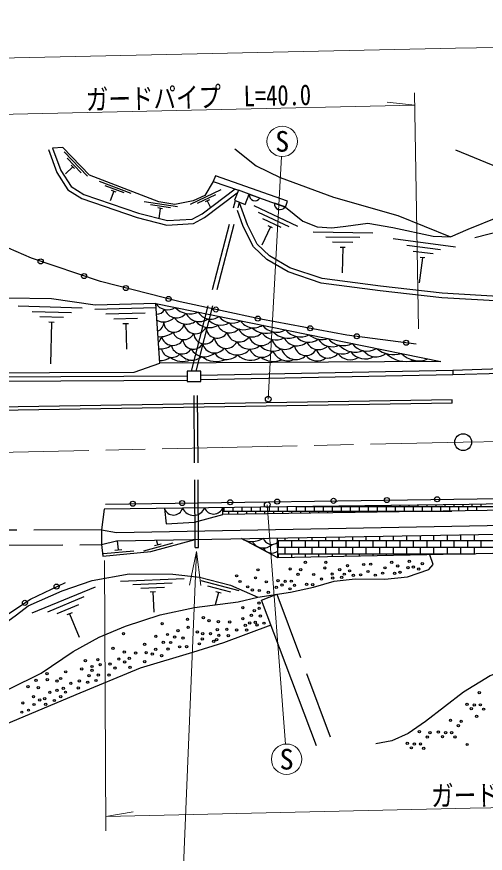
# Model space of a CAD drawing. Units: millimetres at full size, sheet at 1:1000; details may follow other scales. Extents: x 40000 to 680000, y 20000 to 380000.
# Drawn here: x 231185 to 272755, y 246428 to 320696 of the extents above; entities that cross this region are included whole.
import ezdxf
from ezdxf.enums import TextEntityAlignment as Align

# ---------------------------------------------------------------- set-up
doc = ezdxf.new("R2010")
doc.units = ezdxf.units.MM
doc.header["$LTSCALE"] = 1000
doc.linetypes.add('CHAIN', pattern=[18.5, 12, -1.5, 3.5, -1.5])
doc.linetypes.add('DASHED', pattern=[7.5, 6, -1.5])
for name, color, linetype, lineweight in [('M-BGD', 7, 'Continuous', 25), ('M-BMK', 2, 'CHAIN', 13), ('M-BMK-SRVR', 3, 'Continuous', 25), ('M-STR-HTXT', 7, 'Continuous', 13), ('M-STR-STRC', 7, 'Continuous', 25)]:
    doc.layers.add(name, color=color, linetype=linetype, lineweight=lineweight)
doc.styles.add('ＭＳ ゴシック', font='')
doc.styles.get('ＭＳ ゴシック').set_extended_font_data('MS Gothic')

# ---------------------------------------------------------------- blocks, each defined once
blk = doc.blocks.new('open_arrow')
at = {"color": 0, "linetype": 'Continuous', "lineweight": -2}
blk.add_lwpolyline([(7.5, 1.25), (0, 0), (7.5, -1.25)], dxfattribs=at)

msp = doc.modelspace()

# ---------------------------------------------------------------- linework, layer by layer
at = {"layer": 'M-BGD'}
for p, q in [((237459, 306536), (235385, 308704)), ((236914, 306845), (235670, 308146)), ((236307, 307219), (236017, 307523)), ((236162, 307371), (235512, 306749)), ((241329, 305003), (238529, 306079)), ((240704, 305050), (239024, 305696)), ((239996, 305130), (239604, 305280)), ((249290, 305316), (246586, 304017)), ((239800, 305205), (239477, 304365)), ((248827, 304894), (247205, 304115)), ((252756, 304602), (251821, 304931)), ((245460, 303822), (242493, 304260)), ((244841, 303732), (243060, 303994)), ((248283, 304433), (247905, 304251)), ((248094, 304342), (248372, 303765)), ((252208, 303931), (256095, 302107)), ((254993, 303816), (254058, 304144)), ((244132, 303654), (243716, 303716)), ((243924, 303685), (243793, 302797)), ((255356, 302056), (252641, 303330)), ((254660, 301985), (253031, 302749)), ((271830, 301082), (277276, 302484)), ((253693, 302041), (252928, 300412)), ((253883, 301952), (253503, 302130)), ((257478, 301603), (262776, 301519)), ((261620, 301087), (258620, 301135)), ((264585, 301003), (270127, 300282)), ((261013, 300647), (259213, 300675)), ((260316, 300208), (259896, 300215)), ((260106, 300211), (260070, 297961)), ((268785, 300003), (265810, 300390)), ((268132, 299634), (266347, 299866)), ((267182, 299304), (266892, 297073)), ((267390, 299277), (266974, 299331)), ((236978, 294836), (231313, 294993)), ((243540, 294849), (238103, 294703)), ((236049, 294412), (232550, 294509)), ((242583, 294373), (239084, 294279)), ((235337, 293981), (233238, 294040)), ((234520, 293554), (234030, 293567)), ((234275, 293561), (234170, 289880)), ((241895, 293905), (239796, 293848)), ((241103, 293433), (240613, 293420)), ((240858, 293426), (240918, 291177)), ((269871, 289300), (247528, 288855)), ((269871, 289300), (269883, 288900)), ((219020, 288271), (246312, 288424)), ((219024, 288671), (246312, 288824)), ((269883, 288900), (247528, 288455)), ((269819, 286675), (220268, 285894)), ((269823, 286375), (269819, 286675)), ((269823, 286375), (220273, 285594)), ((249476, 276492), (249468, 277114)), ((249600, 276800), (249600, 277116)), ((250400, 276800), (250400, 277126)), ((251200, 276800), (251200, 277137)), ((252000, 276800), (252000, 277147)), ((252800, 276800), (252800, 277158)), ((253600, 276800), (253600, 277169)), ((254400, 276800), (254400, 277179)), ((255200, 276800), (255200, 277190)), ((255947, 277200), (296198, 277200)), ((256000, 276800), (256000, 277200)), ((256400, 277200), (256400, 277206)), ((256800, 276800), (256800, 277200)), ((257200, 277200), (257200, 277217)), ((257600, 276800), (257600, 277200)), ((258000, 277200), (258000, 277227)), ((258400, 276800), (258400, 277200)), ((258800, 277200), (258800, 277238)), ((259200, 276800), (259200, 277200)), ((259600, 277200), (259600, 277249)), ((260000, 276800), (260000, 277200)), ((260400, 277200), (260400, 277259)), ((260800, 276800), (260800, 277200)), ((261200, 277200), (261200, 277270)), ((261600, 276800), (261600, 277200)), ((262000, 277200), (262000, 277281)), ((262400, 276800), (262400, 277200)), ((262800, 277200), (262800, 277291)), ((263200, 276800), (263200, 277200)), ((263600, 277200), (263600, 277302)), ((264000, 276800), (264000, 277200)), ((264400, 277200), (264400, 277312)), ((264800, 276800), (264800, 277200)), ((265200, 277200), (265200, 277323)), ((265600, 276800), (265600, 277200)), ((266000, 277200), (266000, 277334)), ((266400, 276800), (266400, 277200)), ((266800, 277200), (266800, 277344)), ((267200, 276800), (267200, 277200)), ((267600, 277200), (267600, 277355)), ((268000, 276800), (268000, 277200)), ((268400, 277200), (268400, 277366)), ((268800, 276800), (268800, 277200)), ((269200, 277200), (269200, 277376)), ((269600, 276800), (269600, 277200)), ((270000, 277200), (270000, 277387)), ((270400, 276809), (270400, 277200)), ((270800, 277200), (270800, 277398)), ((271200, 276821), (271200, 277200)), ((271600, 277200), (271600, 277410)), ((272000, 276833), (272000, 277200)), ((272400, 277200), (272400, 277426)), ((249472, 276800), (269800, 276800)), ((250000, 276500), (250000, 276800)), ((250800, 276512), (250800, 276800)), ((251600, 276524), (251600, 276800)), ((252400, 276536), (252400, 276800)), ((253200, 276548), (253200, 276800)), ((254000, 276561), (254000, 276800)), ((254800, 276573), (254800, 276800)), ((255600, 276585), (255600, 276800)), ((256400, 276597), (256400, 276800)), ((257200, 276609), (257200, 276800)), ((258000, 276621), (258000, 276800)), ((258800, 276633), (258800, 276800)), ((259600, 276645), (259600, 276800)), ((260400, 276658), (260400, 276800)), ((261200, 276670), (261200, 276800)), ((262000, 276682), (262000, 276800)), ((262800, 276694), (262800, 276800)), ((263600, 276706), (263600, 276800)), ((264400, 276718), (264400, 276800)), ((265200, 276730), (265200, 276800)), ((266000, 276742), (266000, 276800)), ((266800, 276755), (266800, 276800)), ((267600, 276767), (267600, 276800)), ((268400, 276779), (268400, 276800)), ((269200, 276791), (269200, 276800)), ((240210, 273373), (240134, 274170)), ((243704, 273828), (243596, 274230)), ((254354, 272647), (251113, 274360)), ((254322, 274200), (326246, 274200)), ((254400, 273600), (254400, 274200)), ((255000, 274200), (255000, 274427)), ((255600, 273600), (255600, 274200)), ((256200, 274200), (256200, 274448)), ((256800, 273600), (256800, 274200)), ((257400, 274200), (257400, 274469)), ((258000, 273600), (258000, 274200)), ((258600, 274200), (258600, 274490)), ((259200, 273600), (259200, 274200)), ((259800, 274200), (259800, 274511)), ((260400, 273600), (260400, 274200)), ((261000, 274200), (261000, 274531)), ((261600, 273600), (261600, 274200)), ((262200, 274200), (262200, 274552)), ((262800, 273600), (262800, 274200)), ((263400, 274200), (263400, 274573)), ((264000, 273600), (264000, 274200)), ((264600, 274200), (264600, 274594)), ((265200, 273600), (265200, 274200)), ((265800, 274200), (265800, 274614)), ((266400, 273600), (266400, 274200)), ((267000, 274200), (267000, 274635)), ((267600, 273600), (267600, 274200)), ((268200, 274200), (268200, 274656)), ((268800, 273600), (268800, 274200)), ((269400, 274200), (269400, 274677)), ((270000, 273600), (270000, 274200)), ((270600, 274200), (270600, 274698)), ((271200, 273600), (271200, 274200)), ((271800, 274200), (271800, 274718)), ((272400, 273600), (272400, 274200)), ((239896, 273343), (240523, 273402)), ((242455, 273274), (245062, 273976)), ((243400, 273746), (244008, 273910)), ((247024, 273582), (247324, 273584)), ((254332, 273600), (301608, 273600)), ((255000, 273000), (255000, 273600)), ((256200, 273000), (256200, 273600)), ((257400, 273000), (257400, 273600)), ((258600, 273000), (258600, 273600)), ((259800, 273000), (259800, 273600)), ((261000, 273000), (261000, 273600)), ((262200, 273000), (262200, 273600)), ((263400, 273000), (263400, 273600)), ((264600, 273000), (264600, 273600)), ((265800, 273000), (265800, 273600)), ((267000, 273000), (267000, 273600)), ((268200, 273000), (268200, 273600)), ((269400, 273000), (269400, 273600)), ((270600, 273000), (270600, 273600)), ((271800, 273000), (271800, 273600)), ((238885, 273036), (241573, 273291)), ((254342, 273000), (271848, 273000)), ((254400, 272648), (254400, 273000)), ((255600, 272672), (255600, 273000)), ((256800, 272697), (256800, 273000)), ((258000, 272721), (258000, 273000)), ((259200, 272745), (259200, 273000)), ((260400, 272769), (260400, 273000)), ((261600, 272793), (261600, 273000)), ((262800, 272818), (262800, 273000)), ((264000, 272842), (264000, 273000)), ((265200, 272866), (265200, 273000)), ((266400, 272890), (266400, 273000)), ((267600, 272914), (267600, 273000)), ((268800, 272939), (268800, 273000)), ((270000, 272963), (270000, 273000)), ((271200, 272987), (271200, 273000)), ((240385, 270587), (246050, 270821)), ((244981, 270416), (241484, 270272)), ((250928, 269717), (247543, 270607)), ((232542, 267762), (238166, 270091)), ((244297, 270028), (242199, 269941)), ((243507, 269635), (243018, 269614)), ((243263, 269625), (243337, 267826)), ((250175, 269605), (248144, 270139)), ((249320, 269519), (248846, 269644)), ((237143, 269180), (233909, 267841)), ((249083, 269582), (248795, 268489)), ((236669, 268497), (234728, 267693)), ((236097, 267773), (235644, 267585)), ((235871, 267679), (236731, 265600))]:
    msp.add_line(p, q, dxfattribs=at)
at = {"layer": 'M-BGD', "linetype": 'DASHED'}
for p, q in [((246686, 289216), (250587, 304378)), ((247099, 289216), (250962, 304231)), ((281663, 289645), (269871, 289300)), ((281663, 289245), (269883, 288900)), ((247024, 273582), (246920, 288320)), ((247324, 273584), (247220, 288320)), ((238693, 275131), (229347, 275101)), ((229275, 273778), (238693, 273836)), ((254274, 269418), (259320, 255906))]:
    msp.add_line(p, q, dxfattribs=at)
at = {"layer": 'M-BGD'}
for points in [[(248627, 306076), (247860, 304829), (246837, 304337), (245219, 304040), (243789, 304251), (237631, 306616), (235280, 309074), (234371, 309042)], [(234371, 309042), (235104, 307032), (236000, 305625), (237146, 304928), (241990, 303261), (244556, 302601), (246748, 302725), (247625, 303201), (250554, 305413)], [(250545, 308958), (252436, 307460), (254564, 306416), (259285, 304671), (265003, 303058), (269685, 301152)], [(233995, 308905), (234743, 306854), (235713, 305332), (236975, 304564), (241875, 302877), (244516, 302198), (246860, 302331), (247842, 302863), (250749, 305059)], [(315287, 304434), (310649, 303821), (306074, 303983), (301282, 304923), (297593, 305953), (294628, 306007), (283897, 305889), (278223, 306397), (273954, 307276), (270157, 308853)], [(251802, 304937), (255038, 303800), (255204, 304313), (248814, 306567), (248627, 306076), (250848, 305312)], [(282350, 289970), (281410, 290897), (277688, 291962), (274362, 295842), (268937, 296153), (263471, 296767), (258276, 297446), (255426, 298416), (253604, 299463), (252504, 300516), (251645, 302219), (250946, 304168)], [(255038, 303800), (256562, 302538), (257847, 302052), (259132, 301948), (260383, 302110), (262328, 302364), (264555, 301998), (268136, 301204), (269685, 301152), (271226, 301848), (273878, 302910)], [(281780, 289970), (281202, 290541), (277462, 291611), (274170, 295453), (268903, 295754), (263423, 296370), (258185, 297055), (255261, 298050), (253362, 299140), (252178, 300275), (251277, 302061), (250768, 303479)], [(266636, 291641), (260467, 292438), (252849, 293840), (245676, 295385), (238623, 297179), (232498, 299252), (228372, 301026)], [(219024, 288671), (219023, 289048), (241600, 289129), (243867, 289948), (243513, 295244), (238155, 295074), (234276, 295660), (230386, 295702), (227397, 295606), (227268, 300726)], [(243513, 295244), (268808, 290079), (243867, 289948)], [(434412, 280299), (431072, 279272), (417430, 279231), (405876, 277614), (381835, 277604), (380450, 277658), (368144, 278038), (354143, 279032), (271316, 277404), (238936, 276974)], [(238693, 275131), (240045, 274898), (326177, 276531), (327735, 277481), (338439, 277571), (380586, 275193), (381903, 275125), (398561, 274842), (415829, 276468), (435007, 276339), (439001, 278508)], [(239047, 277424), (272044, 277906), (300168, 278347), (316507, 278591)], [(238693, 273836), (240047, 274169), (326250, 275661), (328216, 276985), (338427, 276922), (380377, 274611), (382007, 274541), (398580, 274342), (415851, 275967), (434385, 275643), (438994, 277949)], [(313975, 278243), (313989, 277470), (249476, 276492)], [(244283, 277045), (244433, 275670), (246959, 275813), (249476, 276492)], [(238936, 276974), (238693, 275131), (238693, 273836), (238814, 272818), (243071, 273222), (247030, 274290)], [(326250, 275661), (326246, 274097), (254349, 272647), (254318, 274416)], [(214975, 260427), (219668, 259599), (223419, 259256), (226773, 259665), (230551, 261038), (233350, 262403), (236178, 264332), (238508, 265612), (240837, 266577), (243899, 267591), (246943, 268261), (250820, 268738), (252570, 269156), (255478, 269603), (257527, 270061), (259338, 270600), (261226, 270794), (263847, 270751), (265842, 270978), (267746, 271613), (268147, 272057), (267850, 272919)], [(197163, 253315), (197688, 258810), (198887, 261331), (203521, 262885), (214065, 264999), (220330, 263292), (222409, 263320), (224503, 263680), (226444, 264304), (228620, 265759), (231157, 267588), (232210, 268391), (235226, 269739), (237872, 270647), (241163, 271248), (245037, 271203), (247399, 270955), (250155, 270230), (252570, 269156)], [(214637, 265146), (217639, 264941), (221096, 264341), (223439, 264326), (225899, 264809), (229034, 266771), (232417, 268995), (235499, 270473)], [(257783, 255960), (252902, 268890), (254274, 269418)], [(253731, 266693), (249544, 265113), (246777, 264253), (242142, 262852), (236426, 260494), (232280, 258742), (228518, 257172), (225449, 256277), (223189, 256063), (221274, 256246), (219251, 256975), (217231, 258193), (214852, 260042), (214555, 260420)], [(327729, 266792), (323481, 265801), (320771, 264980), (316763, 264288), (313721, 263821), (301969, 263671), (291415, 264169), (282847, 264289), (280817, 264206), (275238, 263013), (273200, 262194), (270825, 260720), (267459, 258127), (265919, 257051), (264465, 256416), (263033, 256147)]]:
    msp.add_lwpolyline(points, dxfattribs=at)
for points in [[(250496, 304413), (251450, 304039), (251802, 304937), (250848, 305312)], [(246312, 288320), (247528, 288320), (247528, 289216), (246312, 289216)]]:
    msp.add_lwpolyline(points, close=True, dxfattribs=at)
for centre, radius in [((233308, 298978), 225), ((237158, 297675), 225), ((240878, 296605), 225), ((244655, 295645), 225), ((248847, 294702), 225), ((252579, 293898), 225), ((257222, 293035), 225), ((261349, 292324), 225), ((265725, 291759), 225), ((250121, 277586), 225), ((254298, 277647), 225), ((259300, 277720), 225), ((264031, 277789), 225), ((268483, 277854), 225), ((241474, 277459), 225), ((245871, 277523), 225), ((256793, 272247), 100), ((258518, 271755), 100), ((258612, 272253), 100), ((260529, 271965), 100), ((261974, 272066), 100), ((262597, 272096), 100), ((263857, 271770), 100), ((264451, 272259), 100), ((264994, 271937), 100), ((265890, 271777), 100), ((266011, 272351), 100), ((266383, 271834), 100), ((267167, 272137), 100), ((250698, 271057), 100), ((252582, 271593), 100), ((255443, 271670), 100), ((256143, 271196), 100), ((256386, 271597), 100), ((257539, 271177), 100), ((259171, 271214), 100), ((259847, 271603), 100), ((260240, 271210), 100), ((260713, 271503), 100), ((261059, 271095), 100), ((261692, 271147), 100), ((262345, 271443), 100), ((262997, 271117), 100), ((263650, 271295), 100), ((264708, 271270), 100), ((265196, 271381), 100), ((266851, 271657), 100), ((251000, 270553), 100), ((252367, 270879), 100), ((253327, 270528), 100), ((254367, 270633), 100), ((254731, 270239), 100), ((255002, 270578), 100), ((255540, 270588), 100), ((256909, 270296), 100), ((257442, 270283), 100), ((258223, 270770), 100), ((259226, 270861), 100), ((260021, 270933), 100), ((234720, 270100), 225), ((251683, 270085), 100), ((252096, 269808), 100), ((252705, 269759), 100), ((253499, 269605), 100), ((254213, 270042), 100), ((255439, 269907), 100), ((255832, 270205), 100), ((231911, 268663), 225), ((251244, 268243), 100), ((252678, 268647), 100), ((252696, 268169), 100), ((247750, 267344), 100), ((251246, 267267), 100), ((252007, 267554), 100), ((252264, 267958), 100), ((252807, 267490), 100), ((244087, 266821), 100), ((246333, 267203), 100), ((248247, 267076), 100), ((249077, 266999), 100), ((250085, 266961), 100), ((251463, 266655), 100), ((251858, 266872), 100), ((252343, 266936), 100), ((252503, 266700), 100), ((253119, 266856), 100), ((240655, 265928), 100), ((244559, 265852), 100), ((245491, 266183), 100), ((246397, 266489), 100), ((247214, 266081), 100), ((247686, 265915), 100), ((248375, 265915), 100), ((248975, 266285), 100), ((249829, 266311), 100), ((250697, 266260), 100), ((251578, 266247), 100), ((243526, 265686), 100), ((244189, 265163), 100), ((244840, 265137), 100), ((245197, 265622), 100), ((245938, 265533), 100), ((247647, 265456), 100), ((248668, 265252), 100), ((248923, 265392), 100), ((249115, 265775), 100), ((249957, 265737), 100), ((239723, 264614), 100), ((240731, 264296), 100), ((242531, 264984), 100), ((243513, 264538), 100), ((244610, 264563), 100), ((245631, 264755), 100), ((246257, 264768), 100), ((247392, 265023), 100), ((238383, 263612), 100), ((240246, 263671), 100), ((241165, 263735), 100), ((241727, 264206), 100), ((242671, 264232), 100), ((243207, 264117), 100), ((244036, 263964), 100), ((237279, 263536), 100), ((237869, 263009), 100), ((238584, 263173), 100), ((239463, 263223), 100), ((239902, 262867), 100), ((240757, 263416), 100), ((241242, 262944), 100), ((242543, 263441), 100), ((233876, 262382), 100), ((235533, 262533), 100), ((236952, 262796), 100), ((237605, 262194), 100), ((237869, 262658), 100), ((238421, 262244), 100), ((239375, 262244), 100), ((232897, 261780), 100), ((233889, 261830), 100), ((234755, 261717), 100), ((235082, 261943), 100), ((235987, 261508), 100), ((236747, 261731), 100), ((237488, 261615), 100), ((238208, 261767), 100), ((232181, 261228), 100), ((233098, 261140), 100), ((234120, 260722), 100), ((234746, 260883), 100), ((235317, 261062), 100), ((235514, 260731), 100), ((236640, 261106), 100), ((272221, 260685), 100), ((232673, 260330), 100), ((233227, 260044), 100), ((233674, 260151), 100), ((234531, 259990), 100), ((235085, 260321), 100), ((231726, 259776), 100), ((232227, 259133), 100), ((232718, 259633), 100), ((233754, 259660), 100), ((271145, 259649), 100), ((271509, 259255), 100), ((271779, 259593), 100), ((272318, 259603), 100), ((272610, 259221), 100), ((231637, 258955), 100), ((271990, 258578), 100), ((269673, 258221), 100), ((270373, 257746), 100), ((270616, 258148), 100), ((266909, 257218), 100), ((267852, 257145), 100), ((268598, 257184), 100), ((269232, 257128), 100), ((269771, 257139), 100), ((265833, 256182), 100), ((266467, 256126), 100), ((267006, 256136), 100), ((267608, 256744), 100), ((268961, 256790), 100), ((270063, 256756), 100), ((266196, 255788), 100), ((267298, 255753), 100), ((271151, 256083), 100)]:
    msp.add_circle(centre, radius, dxfattribs=at)
for centre, radius, start, end in [((252321, 304859), 505, 171.80875, 329.46694), ((254558, 304073), 505, 171.80875, 329.46694), ((244562, 295952), 1266, 213.99412, 302.92074), ((246556, 296079), 1766, 222.33053, 294.58432), ((243670, 294989), 697, 262.32757, 336.57502), ((245365, 295097), 1123, 200.03088, 318.23512), ((247380, 294957), 1326, 207.32985, 304.85531), ((248394, 295126), 1283, 210.61128, 306.30358), ((244225, 294898), 1295, 241.7716, 315.73423), ((243404, 293562), 823, 289.4456, 2.78012), ((245140, 293602), 915, 179.93884, 348.74956), ((246261, 294741), 1336, 213.98394, 306.79197), ((247056, 293581), 1030, 188.79265, 333.45625), ((248264, 294635), 1542, 218.72541, 299.87373), ((249264, 294732), 1419, 217.42736, 302.45055), ((250313, 294944), 1439, 216.29412, 300.62074), ((251325, 294575), 1665, 218.69126, 296.32301), ((252208, 294461), 1386, 213.02665, 303.88821), ((243882, 294167), 1882, 264.77509, 308.36945), ((246002, 293038), 1013, 200.00406, 332.03866), ((248978, 293154), 1000, 181.94683, 329.96103), ((250058, 293757), 1124, 202.0453, 315.9322), ((250918, 292933), 1110, 194.60404, 324.12553), ((252034, 293580), 1315, 207.39103, 313.70842), ((253283, 294368), 1772, 226.49525, 291.37893), ((254166, 293512), 1509, 215.82457, 299.14701), ((254249, 294285), 1599, 217.52259, 299.39227), ((255274, 294050), 1893, 224.73066, 292.59074), ((256335, 293941), 1672, 218.86915, 298.04572), ((242957, 292537), 1101, 315.73578, 347.06059), ((245035, 292547), 1037, 194.32286, 329.90374), ((246854, 292105), 926, 184.86847, 331.85437), ((247867, 292620), 972, 183.40287, 333.30016), ((249773, 292297), 1044, 186.22563, 334.17596), ((252885, 292627), 1121, 197.91318, 328.36136), ((254981, 292346), 1182, 195.03118, 314.86915), ((256067, 292795), 1311, 207.25296, 310.48523), ((257079, 293176), 1388, 219.00325, 307.68664), ((258295, 293877), 1836, 230.24251, 286.67233), ((259189, 292905), 1508, 213.26282, 294.20998), ((260155, 293232), 1737, 219.87002, 297.04486), ((243943, 292829), 1618, 264.30667, 305.95114), ((244955, 291402), 955, 191.3904, 318.9047), ((245849, 291740), 982, 192.97223, 326.5267), ((247844, 291860), 1350, 209.347, 311.0272), ((248730, 291934), 1092, 194.05493, 322.41022), ((250765, 292111), 1442, 215.77943, 319.85058), ((251867, 292519), 1338, 210.40162, 311.32601), ((252932, 291604), 1146, 201.65375, 328.78157), ((253912, 292598), 1588, 223.04016, 298.67103), ((255945, 291596), 1330, 197.10687, 312.48499), ((256843, 291654), 1039, 188.07633, 331.55865), ((257968, 292306), 1166, 205.84997, 313.279), ((258823, 291521), 1126, 198.72328, 320.02109), ((260040, 292260), 1505, 212.24899, 300.51132), ((261235, 292883), 1967, 223.46881, 291.21078), ((262281, 292682), 1667, 216.76931, 300.14556), ((264657, 293141), 2445, 230.97998, 285.93488), ((243920, 291652), 1477, 267.34504, 306.20406), ((245913, 292002), 1905, 233.98575, 290.81497), ((246754, 291527), 1317, 214.88814, 310.77634), ((248863, 292093), 2001, 231.38196, 294.95552), ((249820, 291605), 1330, 215.00256, 315.2796), ((251937, 291928), 1720, 227.06682, 301.53777), ((253967, 292029), 1932, 234.18052, 292.6074), ((255230, 291586), 1438, 203.62281, 294.00781), ((257831, 291411), 1268, 218.84303, 308.22171), ((260778, 291610), 1361, 216.63583, 301.24304), ((262117, 291983), 1662, 217.81432, 298.13689), ((263082, 291963), 1458, 218.8432, 306.89631), ((265703, 292595), 2506, 225.84958, 286.80971), ((266860, 292314), 2161, 224.87944, 292.03542), ((245090, 277301), 846, 197.59377, 343.93063), ((246874, 277479), 1055, 203.02433, 338.50009), ((248657, 277409), 862, 201.5194, 340.005), ((252061, 275984), 1880, 239.72605, 302.25735), ((253060, 274631), 1101, 208.58115, 314.62895), ((253833, 274661), 814, 199.17623, 307.1791), ((253807, 273913), 839, 207.12058, 309.24328)]:
    msp.add_arc(centre, radius, start, end, dxfattribs=at)
at = {"layer": 'M-BMK'}
msp.add_lwpolyline([(75259, 310802), (86600, 305105), (97490, 300262), (108432, 296056), (120318, 292153), (129886, 289503), (142368, 286579), (152734, 284740), (166130, 282914), (170461, 282556), (179612, 281948), (194659, 281482), (207091, 281501), (270791, 282922), (370617, 284521), (470784, 286302), (523462, 287157), (539816, 287138), (556162, 286497), (558483, 286367), (565657, 285802), (571050, 285331)], dxfattribs=at)
at = {"layer": 'M-BMK-SRVR'}
msp.add_circle((270791, 282922), 750, dxfattribs=at)
at = {"layer": 'M-STR-HTXT'}
for p, q in [((266842, 292979), (266474, 313949)), ((228172, 311979), (266494, 312834)), ((266494, 312834), (264055, 313121)), ((253496, 286752), (254665, 308282)), ((253411, 277371), (255026, 256123)), ((238962, 272409), (239101, 248432)), ((239094, 249707), (241517, 250103))]:
    msp.add_line(p, q, dxfattribs=at)
for points in [[(160596, 318992), (169939, 317718), (173064, 317460), (181314, 316912), (195174, 316482), (206674, 316500), (270120, 317916), (370026, 319516), (470189, 321297), (523199, 322158), (540523, 322137), (557825, 321458), (560835, 321290), (568555, 320682), (573688, 320234)], [(247149, 273209), (245722, 238848), (281403, 238848)], [(239094, 249707), (271413, 250428), (317523, 251167)]]:
    msp.add_lwpolyline(points, dxfattribs=at)
for centre in [(254738, 309630), (255128, 254777)]:
    msp.add_circle(centre, 1350, dxfattribs=at)
at = {"layer": 'M-STR-STRC'}
for centre in [(253496, 286752), (253411, 277371)]:
    msp.add_circle(centre, 250, dxfattribs=at)

# ---------------------------------------------------------------- block references
at = {"layer": 'M-STR-HTXT', "xscale": 400, "yscale": 400, "rotation": 267.6}
msp.add_blockref('open_arrow', (247149, 273209), dxfattribs=at)

# ---------------------------------------------------------------- texts
at = {"layer": 'M-STR-HTXT', "style": 'ＭＳ ゴシック', "width": 0.8}
for s, rotation, p in [('ガードパイプ\u3000L=40.0', 1.278, (247340, 312094)), ('ガードケーブル\u3000L=79.0', 0.918, (278965, 250236))]:
    msp.add_text(s, height=1833, rotation=rotation, dxfattribs=at).set_placement(p, align=Align.BOTTOM_CENTER)
at = {"layer": 'M-STR-HTXT', "style": 'ＭＳ ゴシック'}
for p in [(254738, 309630), (255128, 254777)]:
    msp.add_text('S', height=1833, dxfattribs=at).set_placement(p, align=Align.MIDDLE_CENTER)

doc.saveas('drawing.dxf')
